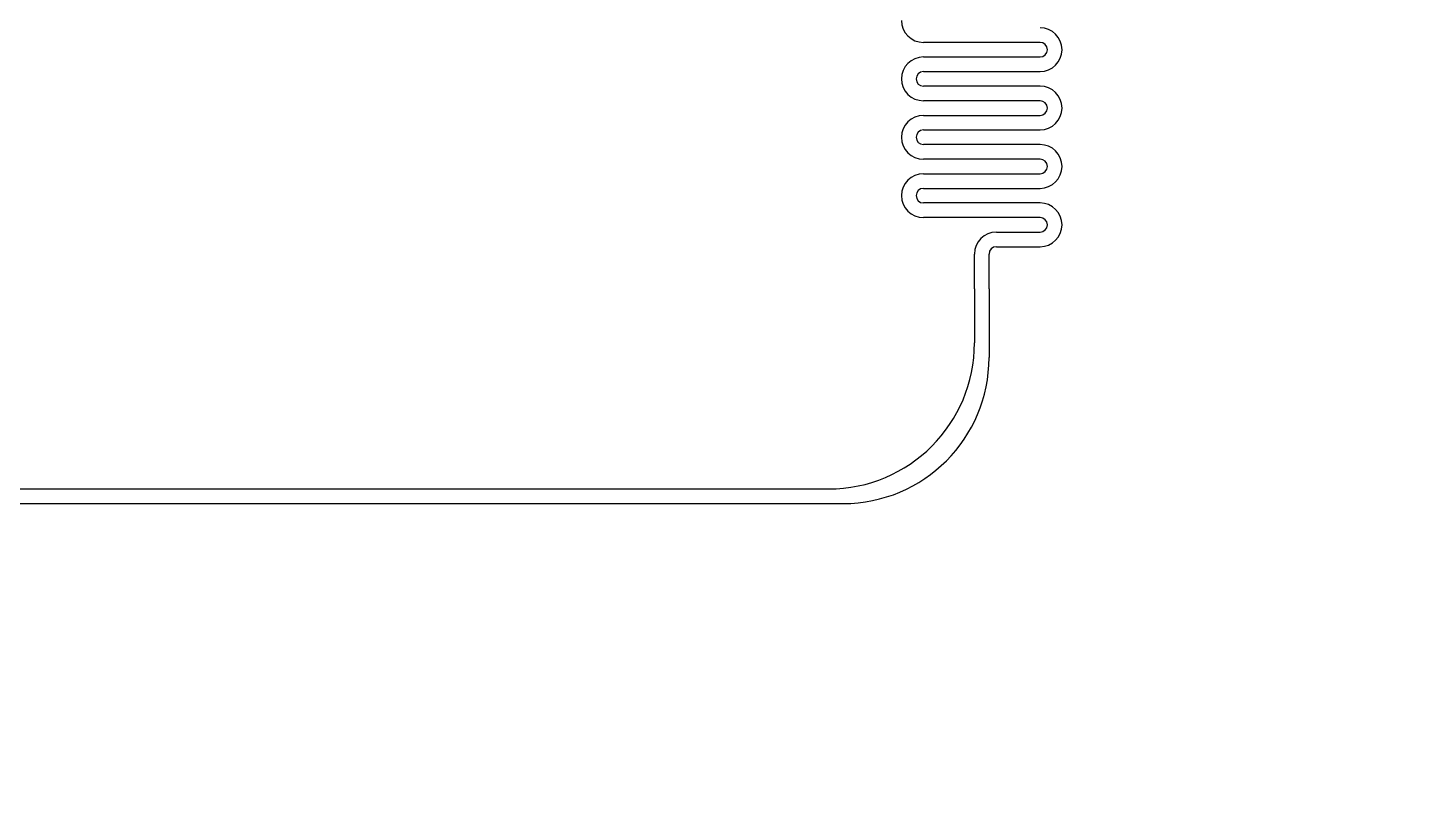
# Model space of a CAD drawing. Extents: x 1225654 to 1325654, y 924838 to 1022543.
# Drawn here: x 1266727 to 1276252, y 939950 to 945290 of the extents above; entities that cross this region are included whole.
import ezdxf

# ---------------------------------------------------------------- set-up
doc = ezdxf.new("R2010")
doc.units = 13

msp = doc.modelspace()

# ---------------------------------------------------------------- linework, layer by layer
for p, q in [((1273666.8, 945190.3), (1272866.8, 945190.3)), ((1273716.8, 945140.3), (1273716.8, 945140.3)), ((1273816.8, 945140.3), (1273816.8, 945140.3)), ((1272866.8, 945090.3), (1273666.8, 945090.3)), ((1272716.8, 944940.3), (1272716.8, 944940.3)), ((1272816.8, 944940.3), (1272816.8, 944940.3)), ((1272866.8, 944990.3), (1273666.8, 944990.3)), ((1273666.8, 944890.3), (1272866.8, 944890.3)), ((1273666.8, 944790.3), (1272866.8, 944790.3)), ((1273716.8, 944740.3), (1273716.8, 944740.3)), ((1273816.8, 944740.3), (1273816.8, 944740.3)), ((1272866.8, 944690.3), (1273666.8, 944690.3)), ((1272866.8, 944590.3), (1273666.8, 944590.3)), ((1272716.8, 944540.3), (1272716.8, 944540.3)), ((1272816.8, 944540.3), (1272816.8, 944540.3)), ((1273666.8, 944490.3), (1272866.8, 944490.3)), ((1273666.8, 944390.3), (1272866.8, 944390.3)), ((1272866.8, 944290.3), (1273666.8, 944290.3)), ((1273716.8, 944340.3), (1273716.8, 944340.3)), ((1273816.8, 944340.3), (1273816.8, 944340.3)), ((1272866.8, 944190.3), (1273666.8, 944190.3)), ((1272716.8, 944140.3), (1272716.8, 944140.3)), ((1272816.8, 944140.3), (1272816.8, 944140.3)), ((1273666.8, 944090.3), (1272866.8, 944090.3)), ((1273666.8, 943990.3), (1272866.8, 943990.3)), ((1273366.8, 943890.3), (1273666.8, 943890.3)), ((1273716.8, 943940.3), (1273716.8, 943940.3)), ((1273816.8, 943940.3), (1273816.8, 943940.3)), ((1273366.8, 943790.3), (1273666.8, 943790.3)), ((1273216.8, 943501.8), (1273216.8, 943740.3)), ((1273316.8, 943501.8), (1273316.8, 943740.3)), ((1273216.8, 943501.8), (1273216.8, 943130.8)), ((1273316.8, 943501.8), (1273316.8, 943030.8)), ((1266384.5, 942130.8), (1272216.8, 942130.8)), ((1266384.5, 942030.8), (1272316.8, 942030.8))]:
    msp.add_line(p, q)
msp.add_lwpolyline([(1260678.3, 924838.4), (1290630.1, 924838.4, 6.524121)], format="xyb", close=True)
msp.add_lwpolyline([(1260678.3, 924838.4), (1290630.1, 924838.4, 6.524121)], format="xyb", close=True)
for centre, radius, start, end in [((1272866.8, 945340.3), 150, 180, 270), ((1273666.8, 945140.3), 150, 0, 90), ((1273666.8, 945140.3), 50, 0, 90), ((1273666.8, 945140.3), 150, 270, 0), ((1273666.8, 945140.3), 50, 270, 0), ((1272866.8, 944940.3), 150, 90, 180), ((1272866.8, 944940.3), 150, 180, 270), ((1272866.8, 944940.3), 50, 90, 180), ((1272866.8, 944940.3), 50, 180, 270), ((1273666.8, 944740.3), 150, 0, 90), ((1273666.8, 944740.3), 50, 0, 90), ((1273666.8, 944740.3), 150, 270, 0), ((1273666.8, 944740.3), 50, 270, 0), ((1272866.8, 944540.3), 150, 90, 180), ((1272866.8, 944540.3), 50, 90, 180), ((1272866.8, 944540.3), 150, 180, 270), ((1272866.8, 944540.3), 50, 180, 270), ((1273666.8, 944340.3), 150, 0, 90), ((1273666.8, 944340.3), 50, 0, 90), ((1272866.8, 944140.3), 150, 90, 180), ((1273666.8, 944340.3), 150, 270, 0), ((1273666.8, 944340.3), 50, 270, 0), ((1272866.8, 944140.3), 50, 90, 180), ((1272866.8, 944140.3), 150, 180, 270), ((1272866.8, 944140.3), 50, 180, 270), ((1273666.8, 943940.3), 150, 0, 90), ((1273666.8, 943940.3), 50, 0, 90), ((1273366.8, 943740.3), 150, 90, 180), ((1273666.8, 943940.3), 150, 270, 0), ((1273666.8, 943940.3), 50, 270, 0), ((1273366.8, 943740.3), 50, 90, 180), ((1272216.8, 943130.8), 1000, 270, 0), ((1272316.8, 943030.8), 1000, 270, 0)]:
    msp.add_arc(centre, radius, start, end)

doc.saveas('drawing.dxf')
